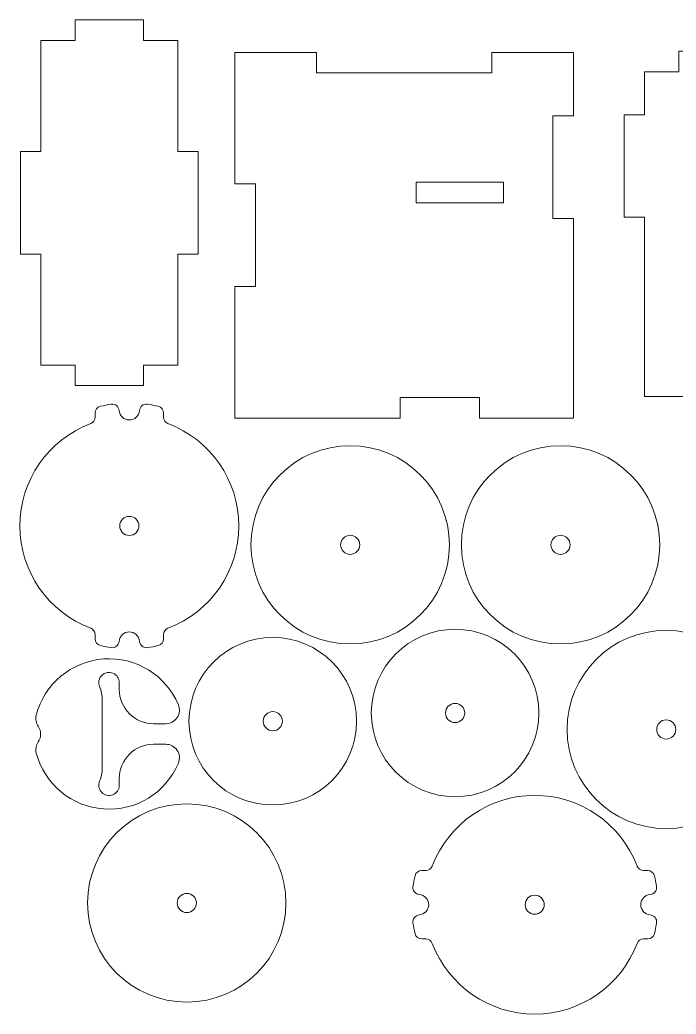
# Model space of a CAD drawing. Header units: millimetres. Extents: x -288 to 276, y -577 to 587.
# Drawn here: x -286.7 to -190.8, y 142.8 to 288.3 of the extents above; entities that cross this region are included whole.
import ezdxf

# ---------------------------------------------------------------- set-up
doc = ezdxf.new("R2010")
doc.units = ezdxf.units.MM
doc.header["$MEASUREMENT"] = 0
doc.layers.add('3mm Battery Tube Endcaps', color=7, linetype='Continuous')
doc.layers.add('3mm Topside Adapter', color=7, linetype='Continuous')

msp = doc.modelspace()

# ---------------------------------------------------------------- linework, layer by layer
at = {"layer": '3mm Battery Tube Endcaps', "color": 225, "lineweight": 9}
for points, knots in [([(-276.3647, 229.2209), (-282.5945, 226.8709), (-286.7177, 220.9087), (-286.7177, 214.2506), (-286.7177, 214.2506), (-286.7177, 207.5924), (-282.5944, 201.6302), (-276.3647, 199.2803), (-276.3647, 199.2803), (-275.9754, 199.1334), (-275.7177, 198.7608), (-275.7177, 198.3446), (-275.7177, 198.3446), (-275.7177, 198.3446), (-275.7177, 197.7279), (-275.7177, 197.7279), (-275.7177, 197.7279), (-275.7177, 197.2662), (-275.4017, 196.8646), (-274.953, 196.756), (-274.953, 196.756), (-274.4261, 196.6284), (-273.8938, 196.5247), (-273.3576, 196.4452), (-273.3576, 196.4452), (-273.0826, 196.4045), (-272.803, 196.48), (-272.586, 196.6537), (-272.586, 196.6537), (-272.369, 196.8274), (-272.2341, 197.0837), (-272.2136, 197.3609), (-272.2136, 197.3609), (-272.1559, 198.1444), (-271.5033, 198.7506), (-270.7177, 198.7506), (-270.7177, 198.7506), (-269.932, 198.7506), (-269.2795, 198.1444), (-269.2217, 197.3609), (-269.2217, 197.3609), (-269.2013, 197.0837), (-269.0664, 196.8274), (-268.8494, 196.6537), (-268.8494, 196.6537), (-268.6323, 196.48), (-268.3528, 196.4045), (-268.0778, 196.4452), (-268.0778, 196.4452), (-267.5417, 196.5247), (-267.0093, 196.6284), (-266.4825, 196.756), (-266.4825, 196.756), (-266.0338, 196.8646), (-265.7178, 197.2662), (-265.7178, 197.7279), (-265.7178, 197.7279), (-265.7178, 197.7279), (-265.7178, 198.3446), (-265.7178, 198.3446), (-265.7178, 198.3446), (-265.7178, 198.7608), (-265.4601, 199.1334), (-265.0707, 199.2803), (-265.0707, 199.2803), (-258.8411, 201.6302), (-254.7178, 207.5925), (-254.7178, 214.2506), (-254.7178, 214.2506), (-254.7178, 220.9087), (-258.8411, 226.871), (-265.0707, 229.2209), (-265.0707, 229.2209), (-265.4601, 229.3678), (-265.7178, 229.7404), (-265.7178, 230.1566), (-265.7178, 230.1566), (-265.7178, 230.1566), (-265.7178, 230.7733), (-265.7178, 230.7733), (-265.7178, 230.7733), (-265.7178, 231.235), (-266.0338, 231.6366), (-266.4825, 231.7452), (-266.4825, 231.7452), (-267.0093, 231.8728), (-267.5417, 231.9765), (-268.0778, 232.056), (-268.0778, 232.056), (-268.3528, 232.0967), (-268.6323, 232.0212), (-268.8494, 231.8475), (-268.8494, 231.8475), (-269.0664, 231.6738), (-269.2013, 231.4175), (-269.2217, 231.1403), (-269.2217, 231.1403), (-269.2795, 230.3568), (-269.932, 229.7506), (-270.7177, 229.7506), (-270.7177, 229.7506), (-271.5033, 229.7506), (-272.1559, 230.3568), (-272.2136, 231.1403), (-272.2136, 231.1403), (-272.2341, 231.4175), (-272.369, 231.6738), (-272.586, 231.8475), (-272.586, 231.8475), (-272.803, 232.0212), (-273.0826, 232.0967), (-273.3576, 232.056), (-273.3576, 232.056), (-273.8938, 231.9765), (-274.4261, 231.8728), (-274.953, 231.7452), (-274.953, 231.7452), (-275.4017, 231.6366), (-275.7177, 231.235), (-275.7177, 230.7733), (-275.7177, 230.7733), (-275.7177, 230.7733), (-275.7177, 230.1566), (-275.7177, 230.1566), (-275.7177, 230.1566), (-275.7177, 229.7404), (-275.9754, 229.3678), (-276.3647, 229.2209)], [0, 0, 0, 0, 0.03030303, 0.03030303, 0.03030303, 0.03030303, 0.06060606, 0.06060606, 0.06060606, 0.06060606, 0.09090909, 0.09090909, 0.09090909, 0.09090909, 0.12121212, 0.12121212, 0.12121212, 0.12121212, 0.15151515, 0.15151515, 0.15151515, 0.15151515, 0.18181818, 0.18181818, 0.18181818, 0.18181818, 0.21212121, 0.21212121, 0.21212121, 0.21212121, 0.24242424, 0.24242424, 0.24242424, 0.24242424, 0.27272727, 0.27272727, 0.27272727, 0.27272727, 0.3030303, 0.3030303, 0.3030303, 0.3030303, 0.33333333, 0.33333333, 0.33333333, 0.33333333, 0.36363636, 0.36363636, 0.36363636, 0.36363636, 0.39393939, 0.39393939, 0.39393939, 0.39393939, 0.42424242, 0.42424242, 0.42424242, 0.42424242, 0.45454545, 0.45454545, 0.45454545, 0.45454545, 0.48484848, 0.48484848, 0.48484848, 0.48484848, 0.51515152, 0.51515152, 0.51515152, 0.51515152, 0.54545455, 0.54545455, 0.54545455, 0.54545455, 0.57575758, 0.57575758, 0.57575758, 0.57575758, 0.60606061, 0.60606061, 0.60606061, 0.60606061, 0.63636364, 0.63636364, 0.63636364, 0.63636364, 0.66666667, 0.66666667, 0.66666667, 0.66666667, 0.6969697, 0.6969697, 0.6969697, 0.6969697, 0.72727273, 0.72727273, 0.72727273, 0.72727273, 0.75757576, 0.75757576, 0.75757576, 0.75757576, 0.78787879, 0.78787879, 0.78787879, 0.78787879, 0.81818182, 0.81818182, 0.81818182, 0.81818182, 0.84848485, 0.84848485, 0.84848485, 0.84848485, 0.87878788, 0.87878788, 0.87878788, 0.87878788, 0.90909091, 0.90909091, 0.90909091, 0.90909091, 0.93939394, 0.93939394, 0.93939394, 0.93939394, 1, 1, 1, 1]), ([(-223.9309, 211.4834), (-223.9309, 219.4915), (-230.4228, 225.9834), (-238.4309, 225.9834), (-238.4309, 225.9834), (-246.4389, 225.9834), (-252.9308, 219.4916), (-252.9308, 211.4835), (-252.9308, 211.4835), (-252.9308, 203.4753), (-246.439, 196.9835), (-238.431, 196.9834), (-238.431, 196.9834), (-230.4229, 196.9834), (-223.931, 203.4752), (-223.9309, 211.4833)], [0, 0, 0, 0, 0.2, 0.2, 0.2, 0.2, 0.4, 0.4, 0.4, 0.4, 0.6, 0.6, 0.6, 0.6, 1, 1, 1, 1]), ([(-193.178, 211.4834), (-193.178, 219.4915), (-199.6699, 225.9834), (-207.678, 225.9834), (-207.678, 225.9834), (-215.686, 225.9834), (-222.1779, 219.4916), (-222.1779, 211.4835), (-222.1779, 211.4835), (-222.1779, 203.4753), (-215.6861, 196.9835), (-207.6781, 196.9834), (-207.6781, 196.9834), (-199.67, 196.9834), (-193.1781, 203.4752), (-193.178, 211.4833)], [0, 0, 0, 0, 0.2, 0.2, 0.2, 0.2, 0.4, 0.4, 0.4, 0.4, 0.6, 0.6, 0.6, 0.6, 1, 1, 1, 1]), ([(-272.1177, 214.2506), (-272.1177, 215.0238), (-271.4909, 215.6506), (-270.7177, 215.6506), (-270.7177, 215.6506), (-269.9445, 215.6506), (-269.3177, 215.0238), (-269.3177, 214.2506), (-269.3177, 214.2506), (-269.3177, 213.4774), (-269.9445, 212.8506), (-270.7177, 212.8506), (-270.7177, 212.8506), (-271.4909, 212.8506), (-272.1177, 213.4774), (-272.1177, 214.2506)], [0, 0, 0, 0, 0.2, 0.2, 0.2, 0.2, 0.4, 0.4, 0.4, 0.4, 0.6, 0.6, 0.6, 0.6, 1, 1, 1, 1]), ([(-237.0309, 211.4834), (-237.0309, 212.2566), (-237.6577, 212.8834), (-238.4309, 212.8834), (-238.4309, 212.8834), (-239.2041, 212.8834), (-239.8309, 212.2566), (-239.8309, 211.4834), (-239.8309, 211.4834), (-239.8309, 210.7102), (-239.2041, 210.0834), (-238.4309, 210.0834), (-238.4309, 210.0834), (-237.6577, 210.0834), (-237.0309, 210.7102), (-237.0309, 211.4834)], [0, 0, 0, 0, 0.2, 0.2, 0.2, 0.2, 0.4, 0.4, 0.4, 0.4, 0.6, 0.6, 0.6, 0.6, 1, 1, 1, 1]), ([(-206.278, 211.4834), (-206.278, 212.2566), (-206.9048, 212.8834), (-207.678, 212.8834), (-207.678, 212.8834), (-208.4512, 212.8834), (-209.078, 212.2566), (-209.078, 211.4834), (-209.078, 211.4834), (-209.078, 210.7102), (-208.4512, 210.0834), (-207.678, 210.0834), (-207.678, 210.0834), (-206.9048, 210.0834), (-206.278, 210.7102), (-206.278, 211.4834)], [0, 0, 0, 0, 0.2, 0.2, 0.2, 0.2, 0.4, 0.4, 0.4, 0.4, 0.6, 0.6, 0.6, 0.6, 1, 1, 1, 1]), ([(-261.9962, 185.6834), (-261.9962, 192.4488), (-256.5117, 197.9333), (-249.7462, 197.9334), (-249.7462, 197.9334), (-242.9808, 197.9334), (-237.4963, 192.4489), (-237.4963, 185.6834), (-237.4963, 185.6834), (-237.4963, 178.918), (-242.9808, 173.4335), (-249.7462, 173.4335), (-249.7462, 173.4335), (-256.5116, 173.4334), (-261.9962, 178.9179), (-261.9962, 185.6833)], [0, 0, 0, 0, 0.2, 0.2, 0.2, 0.2, 0.4, 0.4, 0.4, 0.4, 0.6, 0.6, 0.6, 0.6, 1, 1, 1, 1]), ([(-210.8426, 186.8881), (-210.8426, 193.6535), (-216.3271, 199.138), (-223.0926, 199.1381), (-223.0926, 199.1381), (-229.858, 199.1381), (-235.3425, 193.6536), (-235.3425, 186.8881), (-235.3425, 186.8881), (-235.3425, 180.1227), (-229.858, 174.6382), (-223.0926, 174.6382), (-223.0926, 174.6382), (-216.3272, 174.6381), (-210.8426, 180.1226), (-210.8426, 186.888)], [0, 0, 0, 0, 0.2, 0.2, 0.2, 0.2, 0.4, 0.4, 0.4, 0.4, 0.6, 0.6, 0.6, 0.6, 1, 1, 1, 1]), ([(-206.7214, 184.4771), (-206.7214, 192.4852), (-200.2295, 198.9771), (-192.2214, 198.9771), (-192.2214, 198.9771), (-184.2134, 198.9771), (-177.7215, 192.4853), (-177.7215, 184.4772), (-177.7215, 184.4772), (-177.7215, 176.469), (-184.2133, 169.9772), (-192.2213, 169.9771), (-192.2213, 169.9771), (-200.2294, 169.9771), (-206.7213, 176.4689), (-206.7214, 184.477)], [0, 0, 0, 0, 0.2, 0.2, 0.2, 0.2, 0.4, 0.4, 0.4, 0.4, 0.6, 0.6, 0.6, 0.6, 1, 1, 1, 1]), ([(-274.6814, 188.8158), (-274.6814, 189.4763), (-274.8123, 190.1302), (-275.0664, 190.7398), (-275.0664, 190.7398), (-275.3, 191.3002), (-275.1728, 191.9461), (-274.7442, 192.3761), (-274.7442, 192.3761), (-274.3156, 192.806), (-273.6701, 192.9352), (-273.109, 192.7033), (-273.109, 192.7033), (-272.548, 192.4714), (-272.182, 191.9241), (-272.182, 191.317), (-272.182, 191.317), (-272.182, 191.317), (-272.182, 190.317), (-272.182, 190.317), (-272.182, 190.317), (-272.182, 188.9909), (-271.6552, 187.7192), (-270.7176, 186.7815), (-270.7176, 186.7815), (-269.7799, 185.8438), (-268.5081, 185.317), (-267.182, 185.317), (-267.182, 185.317), (-267.182, 185.317), (-265.39, 185.317), (-265.39, 185.317), (-265.39, 185.317), (-264.7196, 185.317), (-264.0939, 185.6528), (-263.7233, 186.2115), (-263.7233, 186.2115), (-263.3528, 186.7701), (-263.2867, 187.4772), (-263.5474, 188.0948), (-263.5474, 188.0948), (-265.3811, 192.4389), (-269.7796, 195.1311), (-274.4823, 194.7878), (-274.4823, 194.7878), (-279.1851, 194.4445), (-283.1459, 191.1421), (-284.3294, 186.5777), (-284.3294, 186.5777), (-284.4754, 186.0143), (-284.3688, 185.4153), (-284.0374, 184.9368), (-284.0374, 184.9368), (-283.5641, 184.2536), (-283.5627, 183.3489), (-284.0338, 182.6642), (-284.0338, 182.6642), (-284.3637, 182.1847), (-284.4684, 181.5853), (-284.3205, 181.0224), (-284.3205, 181.0224), (-283.1242, 176.4682), (-279.1617, 173.1804), (-274.4648, 172.845), (-274.4648, 172.845), (-269.768, 172.5097), (-265.3786, 175.2012), (-263.5474, 179.5392), (-263.5474, 179.5392), (-263.2867, 180.1568), (-263.3528, 180.8639), (-263.7233, 181.4226), (-263.7233, 181.4226), (-264.0938, 181.9812), (-264.7196, 182.317), (-265.39, 182.317), (-265.39, 182.317), (-265.39, 182.317), (-267.182, 182.317), (-267.182, 182.317), (-267.182, 182.317), (-268.5081, 182.317), (-269.7799, 181.7902), (-270.7176, 180.8526), (-270.7176, 180.8526), (-271.6552, 179.9149), (-272.182, 178.6431), (-272.182, 177.3171), (-272.182, 177.3171), (-272.182, 177.3171), (-272.182, 176.2789), (-272.182, 176.2789), (-272.182, 176.2789), (-272.1974, 175.6767), (-272.5715, 175.142), (-273.1321, 174.9214), (-273.1321, 174.9214), (-273.6927, 174.7007), (-274.3308, 174.8368), (-274.7525, 175.267), (-274.7525, 175.267), (-275.1743, 175.6972), (-275.2978, 176.3379), (-275.066, 176.894), (-275.066, 176.894), (-274.8122, 177.5034), (-274.6814, 178.157), (-274.6814, 178.817), (-274.6814, 178.817), (-274.6814, 178.817), (-274.6814, 188.8158), (-274.6814, 188.8158)], [0, 0, 0, 0, 0.03448276, 0.03448276, 0.03448276, 0.03448276, 0.06896552, 0.06896552, 0.06896552, 0.06896552, 0.10344828, 0.10344828, 0.10344828, 0.10344828, 0.13793103, 0.13793103, 0.13793103, 0.13793103, 0.17241379, 0.17241379, 0.17241379, 0.17241379, 0.20689655, 0.20689655, 0.20689655, 0.20689655, 0.24137931, 0.24137931, 0.24137931, 0.24137931, 0.27586207, 0.27586207, 0.27586207, 0.27586207, 0.31034483, 0.31034483, 0.31034483, 0.31034483, 0.34482759, 0.34482759, 0.34482759, 0.34482759, 0.37931034, 0.37931034, 0.37931034, 0.37931034, 0.4137931, 0.4137931, 0.4137931, 0.4137931, 0.44827586, 0.44827586, 0.44827586, 0.44827586, 0.48275862, 0.48275862, 0.48275862, 0.48275862, 0.51724138, 0.51724138, 0.51724138, 0.51724138, 0.55172414, 0.55172414, 0.55172414, 0.55172414, 0.5862069, 0.5862069, 0.5862069, 0.5862069, 0.62068966, 0.62068966, 0.62068966, 0.62068966, 0.65517241, 0.65517241, 0.65517241, 0.65517241, 0.68965517, 0.68965517, 0.68965517, 0.68965517, 0.72413793, 0.72413793, 0.72413793, 0.72413793, 0.75862069, 0.75862069, 0.75862069, 0.75862069, 0.79310345, 0.79310345, 0.79310345, 0.79310345, 0.82758621, 0.82758621, 0.82758621, 0.82758621, 0.86206897, 0.86206897, 0.86206897, 0.86206897, 0.89655172, 0.89655172, 0.89655172, 0.89655172, 0.93103448, 0.93103448, 0.93103448, 0.93103448, 1, 1, 1, 1]), ([(-221.6926, 186.8881), (-221.6926, 187.6613), (-222.3194, 188.2881), (-223.0926, 188.2881), (-223.0926, 188.2881), (-223.8658, 188.2881), (-224.4926, 187.6613), (-224.4926, 186.8881), (-224.4926, 186.8881), (-224.4926, 186.1149), (-223.8658, 185.4881), (-223.0926, 185.4881), (-223.0926, 185.4881), (-222.3194, 185.4881), (-221.6926, 186.1149), (-221.6926, 186.8881)], [0, 0, 0, 0, 0.2, 0.2, 0.2, 0.2, 0.4, 0.4, 0.4, 0.4, 0.6, 0.6, 0.6, 0.6, 1, 1, 1, 1]), ([(-251.1462, 185.6834), (-251.1462, 186.4566), (-250.5194, 187.0834), (-249.7462, 187.0834), (-249.7462, 187.0834), (-248.973, 187.0834), (-248.3462, 186.4566), (-248.3462, 185.6834), (-248.3462, 185.6834), (-248.3462, 184.9102), (-248.973, 184.2834), (-249.7462, 184.2834), (-249.7462, 184.2834), (-250.5194, 184.2834), (-251.1462, 184.9102), (-251.1462, 185.6834)], [0, 0, 0, 0, 0.2, 0.2, 0.2, 0.2, 0.4, 0.4, 0.4, 0.4, 0.6, 0.6, 0.6, 0.6, 1, 1, 1, 1]), ([(-193.6214, 184.4771), (-193.6214, 185.2503), (-192.9946, 185.8771), (-192.2214, 185.8771), (-192.2214, 185.8771), (-191.4482, 185.8771), (-190.8214, 185.2503), (-190.8214, 184.4771), (-190.8214, 184.4771), (-190.8214, 183.7039), (-191.4482, 183.0771), (-192.2214, 183.0771), (-192.2214, 183.0771), (-192.9946, 183.0771), (-193.6214, 183.7039), (-193.6214, 184.4771)], [0, 0, 0, 0, 0.2, 0.2, 0.2, 0.2, 0.4, 0.4, 0.4, 0.4, 0.6, 0.6, 0.6, 0.6, 1, 1, 1, 1]), ([(-226.4212, 164.4892), (-224.0712, 170.719), (-218.109, 174.8422), (-211.4509, 174.8422), (-211.4509, 174.8422), (-204.7927, 174.8422), (-198.8305, 170.7189), (-196.4806, 164.4892), (-196.4806, 164.4892), (-196.3337, 164.0999), (-195.9611, 163.8422), (-195.5449, 163.8422), (-195.5449, 163.8422), (-195.5449, 163.8422), (-194.9282, 163.8422), (-194.9282, 163.8422), (-194.9282, 163.8422), (-194.4665, 163.8422), (-194.0649, 163.5262), (-193.9563, 163.0775), (-193.9563, 163.0775), (-193.8287, 162.5506), (-193.725, 162.0183), (-193.6455, 161.4821), (-193.6455, 161.4821), (-193.6048, 161.2071), (-193.6803, 160.9275), (-193.854, 160.7105), (-193.854, 160.7105), (-194.0277, 160.4935), (-194.284, 160.3586), (-194.5612, 160.3381), (-194.5612, 160.3381), (-195.3447, 160.2804), (-195.9509, 159.6278), (-195.9509, 158.8422), (-195.9509, 158.8422), (-195.9509, 158.0565), (-195.3447, 157.404), (-194.5612, 157.3462), (-194.5612, 157.3462), (-194.284, 157.3258), (-194.0277, 157.1909), (-193.854, 156.9739), (-193.854, 156.9739), (-193.6803, 156.7568), (-193.6048, 156.4773), (-193.6455, 156.2023), (-193.6455, 156.2023), (-193.725, 155.6662), (-193.8287, 155.1338), (-193.9563, 154.607), (-193.9563, 154.607), (-194.0649, 154.1583), (-194.4665, 153.8423), (-194.9282, 153.8423), (-194.9282, 153.8423), (-194.9282, 153.8423), (-195.5449, 153.8423), (-195.5449, 153.8423), (-195.5449, 153.8423), (-195.9611, 153.8423), (-196.3337, 153.5846), (-196.4806, 153.1952), (-196.4806, 153.1952), (-198.8305, 146.9656), (-204.7928, 142.8423), (-211.4509, 142.8423), (-211.4509, 142.8423), (-218.109, 142.8423), (-224.0713, 146.9656), (-226.4212, 153.1952), (-226.4212, 153.1952), (-226.5681, 153.5846), (-226.9407, 153.8423), (-227.3569, 153.8423), (-227.3569, 153.8423), (-227.3569, 153.8423), (-227.9736, 153.8423), (-227.9736, 153.8423), (-227.9736, 153.8423), (-228.4353, 153.8423), (-228.8369, 154.1583), (-228.9455, 154.607), (-228.9455, 154.607), (-229.0731, 155.1338), (-229.1768, 155.6662), (-229.2563, 156.2023), (-229.2563, 156.2023), (-229.297, 156.4773), (-229.2215, 156.7568), (-229.0478, 156.9739), (-229.0478, 156.9739), (-228.8741, 157.1909), (-228.6178, 157.3258), (-228.3406, 157.3462), (-228.3406, 157.3462), (-227.5571, 157.404), (-226.9509, 158.0565), (-226.9509, 158.8422), (-226.9509, 158.8422), (-226.9509, 159.6278), (-227.5571, 160.2804), (-228.3406, 160.3381), (-228.3406, 160.3381), (-228.6178, 160.3586), (-228.8741, 160.4935), (-229.0478, 160.7105), (-229.0478, 160.7105), (-229.2215, 160.9275), (-229.297, 161.2071), (-229.2563, 161.4821), (-229.2563, 161.4821), (-229.1768, 162.0183), (-229.0731, 162.5506), (-228.9455, 163.0775), (-228.9455, 163.0775), (-228.8369, 163.5262), (-228.4353, 163.8422), (-227.9736, 163.8422), (-227.9736, 163.8422), (-227.9736, 163.8422), (-227.3569, 163.8422), (-227.3569, 163.8422), (-227.3569, 163.8422), (-226.9407, 163.8422), (-226.5681, 164.0999), (-226.4212, 164.4892)], [0, 0, 0, 0, 0.03030303, 0.03030303, 0.03030303, 0.03030303, 0.06060606, 0.06060606, 0.06060606, 0.06060606, 0.09090909, 0.09090909, 0.09090909, 0.09090909, 0.12121212, 0.12121212, 0.12121212, 0.12121212, 0.15151515, 0.15151515, 0.15151515, 0.15151515, 0.18181818, 0.18181818, 0.18181818, 0.18181818, 0.21212121, 0.21212121, 0.21212121, 0.21212121, 0.24242424, 0.24242424, 0.24242424, 0.24242424, 0.27272727, 0.27272727, 0.27272727, 0.27272727, 0.3030303, 0.3030303, 0.3030303, 0.3030303, 0.33333333, 0.33333333, 0.33333333, 0.33333333, 0.36363636, 0.36363636, 0.36363636, 0.36363636, 0.39393939, 0.39393939, 0.39393939, 0.39393939, 0.42424242, 0.42424242, 0.42424242, 0.42424242, 0.45454545, 0.45454545, 0.45454545, 0.45454545, 0.48484848, 0.48484848, 0.48484848, 0.48484848, 0.51515152, 0.51515152, 0.51515152, 0.51515152, 0.54545455, 0.54545455, 0.54545455, 0.54545455, 0.57575758, 0.57575758, 0.57575758, 0.57575758, 0.60606061, 0.60606061, 0.60606061, 0.60606061, 0.63636364, 0.63636364, 0.63636364, 0.63636364, 0.66666667, 0.66666667, 0.66666667, 0.66666667, 0.6969697, 0.6969697, 0.6969697, 0.6969697, 0.72727273, 0.72727273, 0.72727273, 0.72727273, 0.75757576, 0.75757576, 0.75757576, 0.75757576, 0.78787879, 0.78787879, 0.78787879, 0.78787879, 0.81818182, 0.81818182, 0.81818182, 0.81818182, 0.84848485, 0.84848485, 0.84848485, 0.84848485, 0.87878788, 0.87878788, 0.87878788, 0.87878788, 0.90909091, 0.90909091, 0.90909091, 0.90909091, 0.93939394, 0.93939394, 0.93939394, 0.93939394, 1, 1, 1, 1]), ([(-276.8192, 159.0982), (-276.8192, 167.1063), (-270.3273, 173.5982), (-262.3192, 173.5982), (-262.3192, 173.5982), (-254.3112, 173.5982), (-247.8193, 167.1064), (-247.8193, 159.0983), (-247.8193, 159.0983), (-247.8193, 151.0901), (-254.3111, 144.5983), (-262.3191, 144.5982), (-262.3191, 144.5982), (-270.3272, 144.5982), (-276.8191, 151.09), (-276.8192, 159.0981)], [0, 0, 0, 0, 0.2, 0.2, 0.2, 0.2, 0.4, 0.4, 0.4, 0.4, 0.6, 0.6, 0.6, 0.6, 1, 1, 1, 1]), ([(-263.7192, 159.0982), (-263.7192, 159.8714), (-263.0924, 160.4982), (-262.3192, 160.4982), (-262.3192, 160.4982), (-261.546, 160.4982), (-260.9192, 159.8714), (-260.9192, 159.0982), (-260.9192, 159.0982), (-260.9192, 158.325), (-261.546, 157.6982), (-262.3192, 157.6982), (-262.3192, 157.6982), (-263.0924, 157.6982), (-263.7192, 158.325), (-263.7192, 159.0982)], [0, 0, 0, 0, 0.2, 0.2, 0.2, 0.2, 0.4, 0.4, 0.4, 0.4, 0.6, 0.6, 0.6, 0.6, 1, 1, 1, 1]), ([(-211.4509, 160.2422), (-212.2241, 160.2422), (-212.8509, 159.6154), (-212.8509, 158.8422), (-212.8509, 158.8422), (-212.8509, 158.069), (-212.2241, 157.4422), (-211.4509, 157.4422), (-211.4509, 157.4422), (-210.6777, 157.4422), (-210.0509, 158.069), (-210.0509, 158.8422), (-210.0509, 158.8422), (-210.0509, 159.6154), (-210.6777, 160.2422), (-211.4509, 160.2422)], [0, 0, 0, 0, 0.2, 0.2, 0.2, 0.2, 0.4, 0.4, 0.4, 0.4, 0.6, 0.6, 0.6, 0.6, 1, 1, 1, 1])]:
    msp.add_open_spline(points, degree=3, knots=knots, dxfattribs=at)
at = {"layer": '3mm Topside Adapter', "color": 30, "lineweight": 9}
for points, knots in [([(-286.6366, 254.017), (-286.6366, 254.017), (-286.6366, 269.017), (-286.6366, 269.017), (-286.6366, 269.017), (-286.6366, 269.017), (-283.6366, 269.017), (-283.6366, 269.017), (-283.6366, 269.017), (-283.6366, 269.017), (-283.6366, 285.267), (-283.6366, 285.267), (-283.6366, 285.267), (-283.6366, 285.267), (-278.6366, 285.267), (-278.6366, 285.267), (-278.6366, 285.267), (-278.6366, 285.267), (-278.6366, 288.267), (-278.6366, 288.267), (-278.6366, 288.267), (-278.6366, 288.267), (-268.6366, 288.267), (-268.6366, 288.267), (-268.6366, 288.267), (-268.6366, 288.267), (-268.6366, 285.267), (-268.6366, 285.267), (-268.6366, 285.267), (-268.6366, 285.267), (-263.6366, 285.267), (-263.6366, 285.267), (-263.6366, 285.267), (-263.6366, 285.267), (-263.6366, 269.017), (-263.6366, 269.017), (-263.6366, 269.017), (-263.6366, 269.017), (-260.6366, 269.017), (-260.6366, 269.017), (-260.6366, 269.017), (-260.6366, 269.017), (-260.6366, 254.017), (-260.6366, 254.017), (-260.6366, 254.017), (-260.6366, 254.017), (-263.6366, 254.017), (-263.6366, 254.017), (-263.6366, 254.017), (-263.6366, 254.017), (-263.6366, 237.7671), (-263.6366, 237.7671), (-263.6366, 237.7671), (-263.6366, 237.7671), (-268.6366, 237.7671), (-268.6366, 237.7671), (-268.6366, 237.7671), (-268.6366, 237.7671), (-268.6366, 234.767), (-268.6366, 234.767), (-268.6366, 234.767), (-268.6366, 234.767), (-278.6366, 234.767), (-278.6366, 234.767), (-278.6366, 234.767), (-278.6366, 234.767), (-278.6366, 237.7671), (-278.6366, 237.7671), (-278.6366, 237.7671), (-278.6366, 237.7671), (-283.6366, 237.7671), (-283.6366, 237.7671), (-283.6366, 237.7671), (-283.6366, 237.7671), (-283.6366, 254.017), (-283.6366, 254.017), (-283.6366, 254.017), (-283.6366, 254.017), (-286.6366, 254.017), (-286.6366, 254.017)], [0, 0, 0, 0, 0.04761905, 0.04761905, 0.04761905, 0.04761905, 0.0952381, 0.0952381, 0.0952381, 0.0952381, 0.14285714, 0.14285714, 0.14285714, 0.14285714, 0.19047619, 0.19047619, 0.19047619, 0.19047619, 0.23809524, 0.23809524, 0.23809524, 0.23809524, 0.28571429, 0.28571429, 0.28571429, 0.28571429, 0.33333333, 0.33333333, 0.33333333, 0.33333333, 0.38095238, 0.38095238, 0.38095238, 0.38095238, 0.42857143, 0.42857143, 0.42857143, 0.42857143, 0.47619048, 0.47619048, 0.47619048, 0.47619048, 0.52380952, 0.52380952, 0.52380952, 0.52380952, 0.57142857, 0.57142857, 0.57142857, 0.57142857, 0.61904762, 0.61904762, 0.61904762, 0.61904762, 0.66666667, 0.66666667, 0.66666667, 0.66666667, 0.71428571, 0.71428571, 0.71428571, 0.71428571, 0.76190476, 0.76190476, 0.76190476, 0.76190476, 0.80952381, 0.80952381, 0.80952381, 0.80952381, 0.85714286, 0.85714286, 0.85714286, 0.85714286, 0.9047619, 0.9047619, 0.9047619, 0.9047619, 1, 1, 1, 1]), ([(-186.1577, 230.1903), (-186.1577, 230.1903), (-180.3937, 230.1903), (-180.3937, 230.1903), (-180.3937, 230.1903), (-180.3937, 230.1903), (-180.3937, 233.1904), (-180.3937, 233.1904), (-180.3937, 233.1904), (-180.3937, 233.1904), (-175.3937, 233.1904), (-175.3937, 233.1904), (-175.3937, 233.1904), (-175.3937, 233.1904), (-175.3937, 249.4403), (-175.3937, 249.4403), (-175.3937, 249.4403), (-175.3937, 249.4403), (-172.3937, 249.4403), (-172.3937, 249.4403), (-172.3937, 249.4403), (-172.3937, 249.4403), (-172.3937, 264.4403), (-172.3937, 264.4403), (-172.3937, 264.4403), (-172.3937, 264.4403), (-175.3937, 264.4403), (-175.3937, 264.4403), (-175.3937, 264.4403), (-175.3937, 264.4403), (-175.3937, 280.6903), (-175.3937, 280.6903), (-175.3937, 280.6903), (-175.3937, 280.6903), (-180.3937, 280.6903), (-180.3937, 280.6903), (-180.3937, 280.6903), (-180.3937, 280.6903), (-180.3937, 283.6903), (-180.3937, 283.6903), (-180.3937, 283.6903), (-180.3937, 283.6903), (-190.3937, 283.6903), (-190.3937, 283.6903), (-190.3937, 283.6903), (-190.3937, 283.6903), (-190.3937, 280.6903), (-190.3937, 280.6903), (-190.3937, 280.6903), (-190.3937, 280.6903), (-195.3937, 280.6903), (-195.3937, 280.6903), (-195.3937, 280.6903), (-195.3937, 280.6903), (-195.3937, 274.3886), (-195.3937, 274.3886), (-195.3937, 274.3886), (-195.3937, 274.3886), (-198.3937, 274.3886), (-198.3937, 274.3886), (-198.3937, 274.3886), (-198.3937, 274.3886), (-198.3937, 259.3886), (-198.3937, 259.3886), (-198.3937, 259.3886), (-198.3937, 259.3886), (-195.3937, 259.3886), (-195.3937, 259.3886), (-195.3937, 259.3886), (-195.3937, 259.3886), (-195.3937, 249.4403), (-195.3937, 249.4403), (-195.3937, 249.4403), (-195.3937, 249.4403), (-195.3937, 233.1904), (-195.3937, 233.1904), (-195.3937, 233.1904), (-195.3937, 233.1904), (-190.3937, 233.1904), (-190.3937, 233.1904), (-190.3937, 233.1904), (-190.3937, 233.1904), (-186.1577, 233.1904), (-186.1577, 233.1904), (-186.1577, 233.1904), (-186.1577, 233.1904), (-186.1577, 230.1903), (-186.1577, 230.1903)], [0, 0, 0, 0, 0.04347826, 0.04347826, 0.04347826, 0.04347826, 0.08695652, 0.08695652, 0.08695652, 0.08695652, 0.13043478, 0.13043478, 0.13043478, 0.13043478, 0.17391304, 0.17391304, 0.17391304, 0.17391304, 0.2173913, 0.2173913, 0.2173913, 0.2173913, 0.26086957, 0.26086957, 0.26086957, 0.26086957, 0.30434783, 0.30434783, 0.30434783, 0.30434783, 0.34782609, 0.34782609, 0.34782609, 0.34782609, 0.39130435, 0.39130435, 0.39130435, 0.39130435, 0.43478261, 0.43478261, 0.43478261, 0.43478261, 0.47826087, 0.47826087, 0.47826087, 0.47826087, 0.52173913, 0.52173913, 0.52173913, 0.52173913, 0.56521739, 0.56521739, 0.56521739, 0.56521739, 0.60869565, 0.60869565, 0.60869565, 0.60869565, 0.65217391, 0.65217391, 0.65217391, 0.65217391, 0.69565217, 0.69565217, 0.69565217, 0.69565217, 0.73913043, 0.73913043, 0.73913043, 0.73913043, 0.7826087, 0.7826087, 0.7826087, 0.7826087, 0.82608696, 0.82608696, 0.82608696, 0.82608696, 0.86956522, 0.86956522, 0.86956522, 0.86956522, 0.91304348, 0.91304348, 0.91304348, 0.91304348, 1, 1, 1, 1]), ([(-205.7916, 259.2153), (-205.7916, 259.2153), (-208.7916, 259.2153), (-208.7916, 259.2153), (-208.7916, 259.2153), (-208.7916, 259.2153), (-208.7916, 274.2153), (-208.7916, 274.2153), (-208.7916, 274.2153), (-208.7916, 274.2153), (-205.7916, 274.2153), (-205.7916, 274.2153), (-205.7916, 274.2153), (-205.7916, 274.2153), (-205.7916, 283.517), (-205.7916, 283.517), (-205.7916, 283.517), (-205.7916, 283.517), (-217.718, 283.517), (-217.718, 283.517), (-217.718, 283.517), (-217.718, 283.517), (-217.718, 280.5169), (-217.718, 280.5169), (-217.718, 280.5169), (-217.718, 280.5169), (-243.3652, 280.5169), (-243.3652, 280.5169), (-243.3652, 280.5169), (-243.3652, 280.5169), (-243.3652, 283.517), (-243.3652, 283.517), (-243.3652, 283.517), (-243.3652, 283.517), (-255.2915, 283.517), (-255.2915, 283.517), (-255.2915, 283.517), (-255.2915, 283.517), (-255.2915, 264.267), (-255.2915, 264.267), (-255.2915, 264.267), (-255.2915, 264.267), (-252.2915, 264.267), (-252.2915, 264.267), (-252.2915, 264.267), (-252.2915, 264.267), (-252.2915, 249.267), (-252.2915, 249.267), (-252.2915, 249.267), (-252.2915, 249.267), (-255.2915, 249.267), (-255.2915, 249.267), (-255.2915, 249.267), (-255.2915, 249.267), (-255.2915, 230.017), (-255.2915, 230.017), (-255.2915, 230.017), (-255.2915, 230.017), (-238.5415, 230.017), (-238.5415, 230.017), (-238.5415, 230.017), (-238.5415, 230.017), (-231.1415, 230.017), (-231.1415, 230.017), (-231.1415, 230.017), (-231.1415, 230.017), (-231.1415, 233.0171), (-231.1415, 233.0171), (-231.1415, 233.0171), (-231.1415, 233.0171), (-219.517, 233.0171), (-219.517, 233.0171), (-219.517, 233.0171), (-219.517, 233.0171), (-219.517, 230.017), (-219.517, 230.017), (-219.517, 230.017), (-219.517, 230.017), (-205.7916, 230.017), (-205.7916, 230.017), (-205.7916, 230.017), (-205.7916, 230.017), (-205.7916, 249.267), (-205.7916, 249.267), (-205.7916, 249.267), (-205.7916, 249.267), (-205.7916, 259.2153), (-205.7916, 259.2153)], [0, 0, 0, 0, 0.04347826, 0.04347826, 0.04347826, 0.04347826, 0.08695652, 0.08695652, 0.08695652, 0.08695652, 0.13043478, 0.13043478, 0.13043478, 0.13043478, 0.17391304, 0.17391304, 0.17391304, 0.17391304, 0.2173913, 0.2173913, 0.2173913, 0.2173913, 0.26086957, 0.26086957, 0.26086957, 0.26086957, 0.30434783, 0.30434783, 0.30434783, 0.30434783, 0.34782609, 0.34782609, 0.34782609, 0.34782609, 0.39130435, 0.39130435, 0.39130435, 0.39130435, 0.43478261, 0.43478261, 0.43478261, 0.43478261, 0.47826087, 0.47826087, 0.47826087, 0.47826087, 0.52173913, 0.52173913, 0.52173913, 0.52173913, 0.56521739, 0.56521739, 0.56521739, 0.56521739, 0.60869565, 0.60869565, 0.60869565, 0.60869565, 0.65217391, 0.65217391, 0.65217391, 0.65217391, 0.69565217, 0.69565217, 0.69565217, 0.69565217, 0.73913043, 0.73913043, 0.73913043, 0.73913043, 0.7826087, 0.7826087, 0.7826087, 0.7826087, 0.82608696, 0.82608696, 0.82608696, 0.82608696, 0.86956522, 0.86956522, 0.86956522, 0.86956522, 0.91304348, 0.91304348, 0.91304348, 0.91304348, 1, 1, 1, 1]), ([(-228.7916, 264.517), (-228.7916, 264.517), (-228.7916, 261.517), (-228.7916, 261.517), (-228.7916, 261.517), (-228.7916, 261.517), (-216.0153, 261.517), (-216.0153, 261.517), (-216.0153, 261.517), (-216.0153, 261.517), (-216.0153, 264.517), (-216.0153, 264.517), (-216.0153, 264.517), (-216.0153, 264.517), (-228.7916, 264.517), (-228.7916, 264.517)], [0, 0, 0, 0, 0.2, 0.2, 0.2, 0.2, 0.4, 0.4, 0.4, 0.4, 0.6, 0.6, 0.6, 0.6, 1, 1, 1, 1])]:
    msp.add_open_spline(points, degree=3, knots=knots, dxfattribs=at)

doc.saveas('drawing.dxf')
